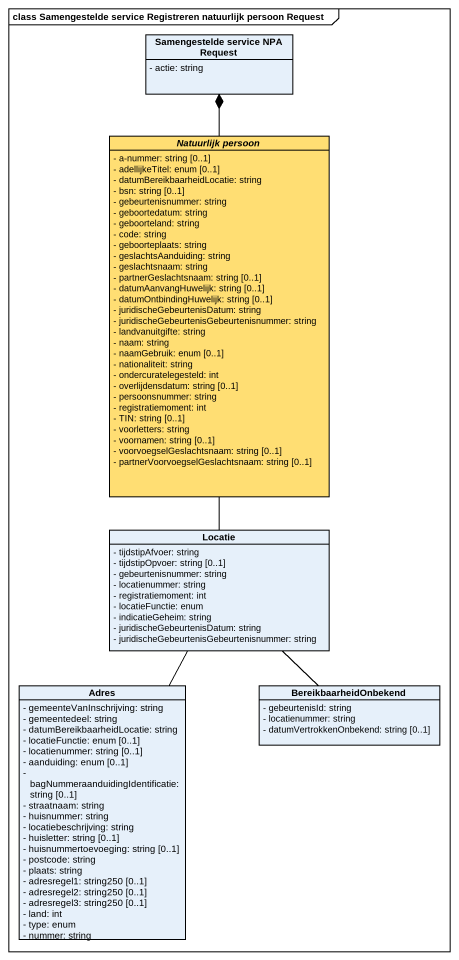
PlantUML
@startuml
mainframe class Samengestelde service Registreren natuurlijk persoon Request
hide circle
hide empty members
skinparam classAttributeIconSize 0
class "Samengestelde service NPA Request" as Samengestelde_service_NPA {
  - actie: string
}
abstract class "Natuurlijk persoon" as Natuurlijk_persoon #FFDE73 {
  - a-nummer: string [0..1]
  - adellijkeTitel: enum [0..1]
  - datumBereikbaarheidLocatie: string
  - bsn: string [0..1]
  - gebeurtenisnummer: string
  - geboortedatum: string
  - geboorteland: string
  - code: string
  - geboorteplaats: string
  - geslachtsAanduiding: string
  - geslachtsnaam: string
  - partnerGeslachtsnaam: string [0..1]
  - datumAanvangHuwelijk: string [0..1]
  - datumOntbindingHuwelijk: string [0..1]
  - juridischeGebeurtenisDatum: string
  - juridischeGebeurtenisGebeurtenisnummer: string
  - landvanuitgifte: string
  - naam: string
  - naamGebruik: enum [0..1]
  - nationaliteit: string
  - ondercuratelegesteld: int
  - overlijdensdatum: string [0..1]
  - persoonsnummer: string
  - registratiemoment: int
  - TIN: string [0..1]
  - voorletters: string
  - voornamen: string [0..1]
  - voorvoegselGeslachtsnaam: string [0..1]
  - partnerVoorvoegselGeslachtsnaam: string [0..1]
}
class Locatie {
  - tijdstipAfvoer: string
  - tijdstipOpvoer: string [0..1]
  - gebeurtenisnummer: string
  - locatienummer: string
  - registratiemoment: int
  - locatieFunctie: enum
  - indicatieGeheim: string
  - juridischeGebeurtenisDatum: string
  - juridischeGebeurtenisGebeurtenisnummer: string
}
class Adres {
  - gemeenteVanInschrijving: string
  - gemeentedeel: string
  - datumBereikbaarheidLocatie: string
  - locatieFunctie: enum [0..1]
  - locatienummer: string [0..1]
  - aanduiding: enum [0..1]
  - bagNummeraanduidingIdentificatie: string [0..1]
  - straatnaam: string
  - huisnummer: string
  - locatiebeschrijving: string
  - huisletter: string [0..1]
  - huisnummertoevoeging: string [0..1]
  - postcode: string
  - plaats: string
  - adresregel1: string250 [0..1]
  - adresregel2: string250 [0..1]
  - adresregel3: string250 [0..1]
  - land: int
  - type: enum
  - nummer: string
}
class BereikbaarheidOnbekend {
  - gebeurtenisId: string
  - locatienummer: string
  - datumVertrokkenOnbekend: string [0..1]
}
Natuurlijk_persoon -up-* Samengestelde_service_NPA
Natuurlijk_persoon -- Locatie
Locatie -- Adres
Locatie -- BereikbaarheidOnbekend
@enduml
